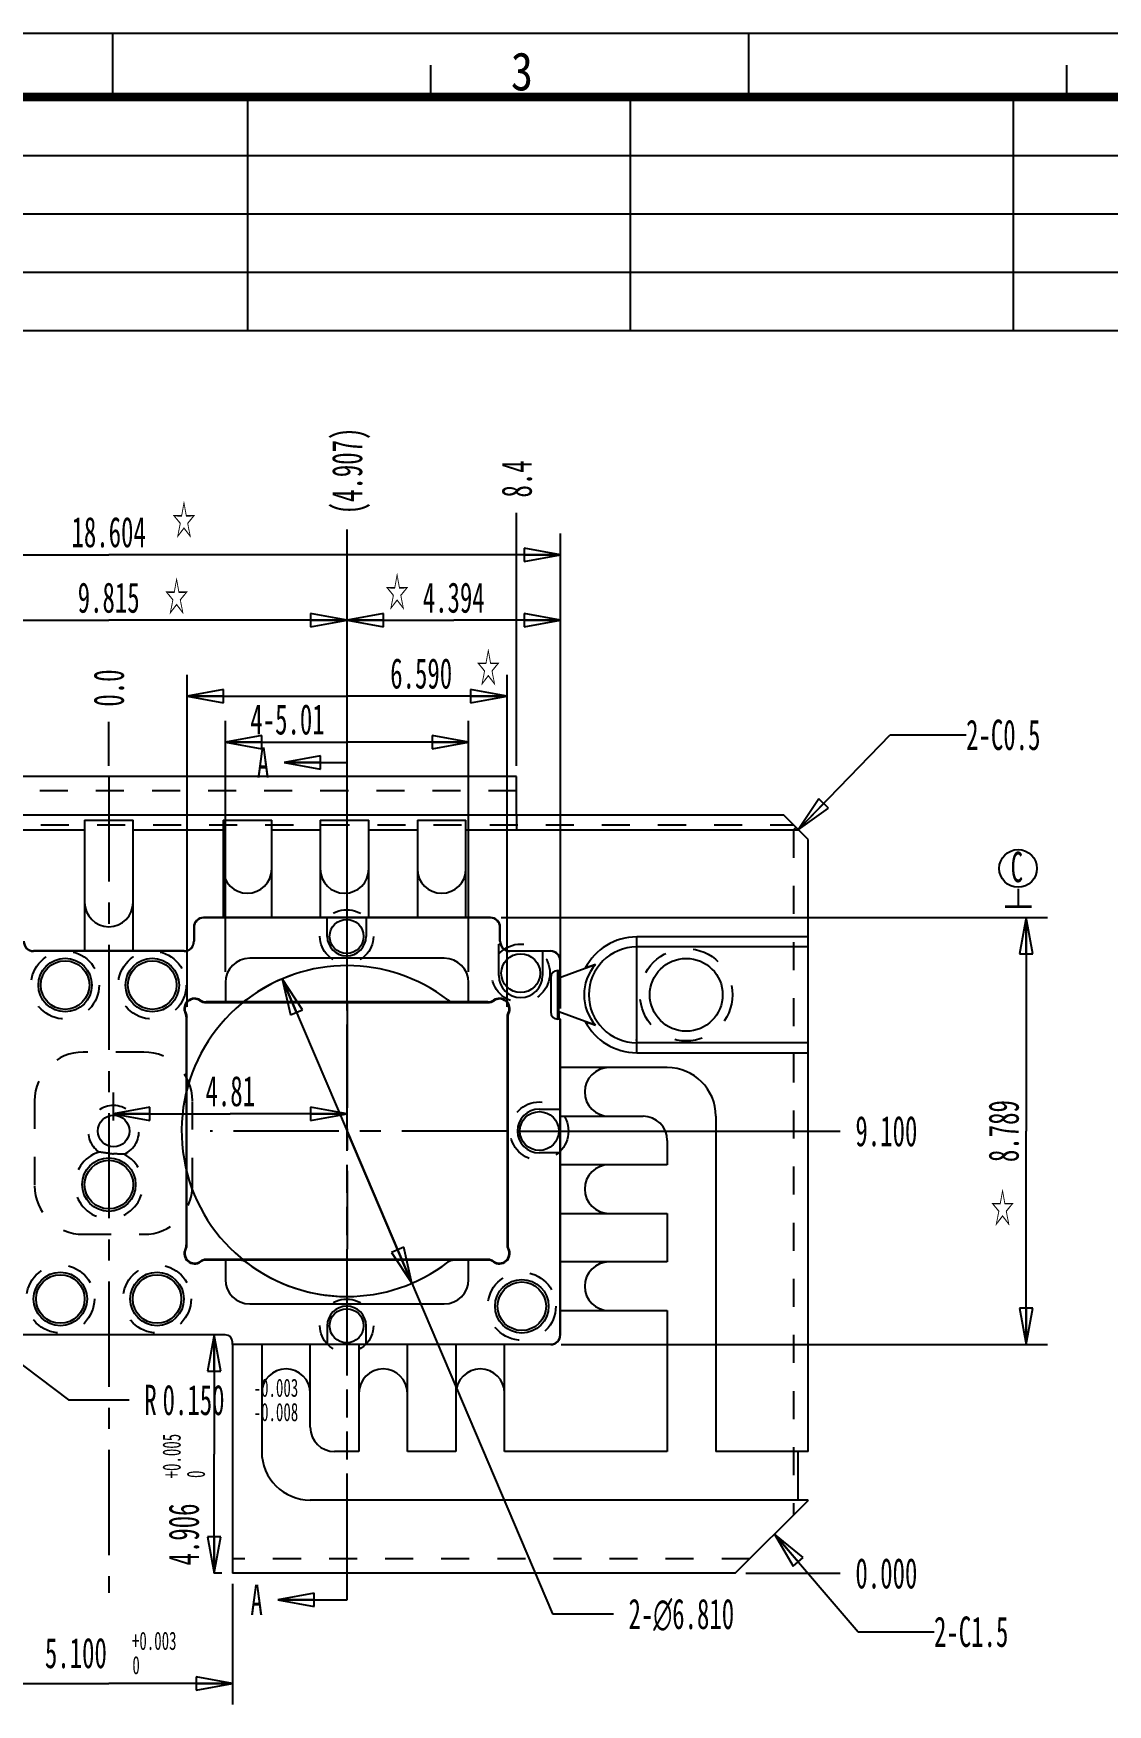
# Model space of a CAD drawing. Header units: millimetres. Extents: x 3 to 104, y 2 to 73.
# Drawn here: x 26.3 to 48.42, y 38.87 to 73.26 of the extents above; entities that cross this region are included whole.
import ezdxf
from ezdxf.enums import TextEntityAlignment as Align

# ---------------------------------------------------------------- set-up
doc = ezdxf.new("R2010")
doc.units = ezdxf.units.MM
doc.header["$LTSCALE"] = 5.775
for name, pattern in [('CENTER', [0.6, 0.375, -0.075, 0.075, -0.075]), ('HIDDEN', [0.2, 0.1, -0.1]), ('PHANTOM', [0.8, 0.45, -0.05, 0.1, -0.05, 0.1, -0.05])]:
    doc.linetypes.add(name, pattern=pattern)
doc.layers.get('0').update_dxf_attribs({"linetype": 'CONTINUOUS'})
for name, color, linetype in [('DEFAULT_1', 7, 'CENTER'), ('DEFAULT_2', 4, 'HIDDEN'), ('DIM', 7, 'CONTINUOUS'), ('NOTE', 7, 'CONTINUOUS')]:
    doc.layers.add(name, color=color, linetype=linetype)
doc.styles.get("Standard").update_dxf_attribs({"font": 'txt', "width": 0.6})
doc.styles.add('TEXTSTYLE_5', font='txt', dxfattribs={"width": 0.85})
doc.dimstyles.new('DIMSTYLE_1', dxfattribs={"dimtxt": 0.625, "dimasz": 0.75, "dimexe": 1.75, "dimexo": 0.875, "dimtad": 0, "dimtih": 1, "dimtoh": 1, "dimdec": 1, "dimzin": 0, "dimdsep": 46, "dimtxsty": 'Standard', "dimblk": 'CLOSED', "dimblk1": 'CLOSED', "dimblk2": 'CLOSED', "dimcen": 0.09, "dimadec": 0, "dimazin": 0, "dimtp": 0.2, "dimtm": 0.2, "dimtfac": 1, "dimtdec": 1, "dimtofl": 0, "dimtmove": 0, "dimatfit": 3, "dimldrblk": 'CLOSED', "dimfxl": 0, "dimtolj": 1, "dimtzin": 0, "dimarcsym": 0})
doc.dimstyles.new('DIMSTYLE_10', dxfattribs={"dimtxt": 0.625, "dimasz": 0.75, "dimexe": 1.75, "dimexo": 0.875, "dimtad": 1, "dimdec": 3, "dimzin": 0, "dimdsep": 46, "dimtxsty": 'Standard', "dimblk": 'CLOSED', "dimblk1": 'CLOSED', "dimblk2": 'CLOSED', "dimcen": 0.09, "dimadec": 0, "dimazin": 0, "dimtol": 1, "dimtp": 0.005, "dimtfac": 0.6, "dimtdec": 3, "dimtofl": 0, "dimtmove": 0, "dimatfit": 3, "dimldrblk": 'CLOSED', "dimfxl": 0, "dimtolj": 1, "dimtzin": 0, "dimarcsym": 0})
doc.dimstyles.new('DIMSTYLE_11', dxfattribs={"dimtxt": 0.625, "dimasz": 0.75, "dimexe": 1.75, "dimexo": 0.875, "dimtad": 1, "dimdec": 3, "dimzin": 0, "dimdsep": 46, "dimtxsty": 'Standard', "dimblk": 'CLOSED', "dimblk1": 'CLOSED', "dimblk2": 'CLOSED', "dimcen": 0.09, "dimadec": 0, "dimazin": 0, "dimtol": 1, "dimtp": -0.003, "dimtm": 0.008, "dimtfac": 0.6, "dimtdec": 3, "dimtofl": 0, "dimtmove": 0, "dimatfit": 3, "dimldrblk": 'CLOSED', "dimfxl": 0, "dimtolj": 1, "dimtzin": 0, "dimarcsym": 0})
doc.dimstyles.new('DIMSTYLE_2', dxfattribs={"dimtxt": 0.625, "dimasz": 0.75, "dimexe": 1.75, "dimexo": 0.875, "dimtad": 0, "dimtih": 1, "dimtoh": 1, "dimdec": 1, "dimzin": 0, "dimdsep": 46, "dimtxsty": 'Standard', "dimblk": 'CLOSED', "dimblk1": 'CLOSED', "dimblk2": 'CLOSED', "dimcen": 0.09, "dimadec": 0, "dimazin": 0, "dimtp": 0.1, "dimtm": 0.1, "dimtfac": 1, "dimtdec": 1, "dimtofl": 0, "dimtmove": 0, "dimatfit": 3, "dimldrblk": 'CLOSED', "dimfxl": 0, "dimtolj": 1, "dimtzin": 0, "dimarcsym": 0})
doc.dimstyles.new('DIMSTYLE_3', dxfattribs={"dimtxt": 0.625, "dimasz": 0.75, "dimexe": 1.75, "dimexo": 0.875, "dimtad": 1, "dimdec": 3, "dimzin": 0, "dimdsep": 46, "dimtxsty": 'Standard', "dimblk": 'CLOSED', "dimblk1": 'CLOSED', "dimblk2": 'CLOSED', "dimcen": 0.09, "dimadec": 0, "dimazin": 0, "dimtp": 0.2, "dimtm": 0.2, "dimtfac": 1, "dimtdec": 3, "dimtofl": 0, "dimtmove": 0, "dimatfit": 3, "dimldrblk": 'CLOSED', "dimfxl": 0, "dimtolj": 1, "dimtzin": 0, "dimarcsym": 0})
doc.dimstyles.new('DIMSTYLE_4', dxfattribs={"dimtxt": 0.625, "dimasz": 0.75, "dimexe": 1.75, "dimexo": 0.875, "dimtad": 0, "dimtih": 1, "dimtoh": 1, "dimdec": 3, "dimzin": 0, "dimdsep": 46, "dimtxsty": 'Standard', "dimblk": 'CLOSED', "dimblk1": 'CLOSED', "dimblk2": 'CLOSED', "dimcen": 0.09, "dimadec": 0, "dimazin": 0, "dimtp": 0.1, "dimtm": 0.1, "dimtfac": 1, "dimtdec": 3, "dimtofl": 0, "dimtmove": 0, "dimatfit": 3, "dimldrblk": 'CLOSED', "dimfxl": 0, "dimtolj": 1, "dimtzin": 0, "dimarcsym": 0})
doc.dimstyles.new('DIMSTYLE_5', dxfattribs={"dimtxt": 0.625, "dimasz": 0.75, "dimexe": 1.75, "dimexo": 0.875, "dimtad": 1, "dimzin": 0, "dimdsep": 46, "dimtxsty": 'Standard', "dimblk": 'CLOSED', "dimblk1": 'CLOSED', "dimblk2": 'CLOSED', "dimcen": 0.09, "dimadec": 0, "dimazin": 0, "dimtp": 0.1, "dimtm": 0.1, "dimtfac": 1, "dimtofl": 0, "dimtmove": 0, "dimatfit": 3, "dimldrblk": 'CLOSED', "dimfxl": 0, "dimtolj": 1, "dimtzin": 0, "dimarcsym": 0})
doc.dimstyles.new('DIMSTYLE_6', dxfattribs={"dimtxt": 0.625, "dimasz": 0.75, "dimexe": 1.75, "dimexo": 0.875, "dimtad": 1, "dimdec": 3, "dimzin": 0, "dimdsep": 46, "dimtxsty": 'Standard', "dimblk": 'CLOSED', "dimblk1": 'CLOSED', "dimblk2": 'CLOSED', "dimcen": 0.09, "dimadec": 0, "dimazin": 0, "dimtp": 0.1, "dimtm": 0.1, "dimtfac": 1, "dimtdec": 3, "dimtofl": 0, "dimtmove": 0, "dimatfit": 3, "dimldrblk": 'CLOSED', "dimfxl": 0, "dimtolj": 1, "dimtzin": 0, "dimarcsym": 0})
doc.dimstyles.new('DIMSTYLE_7', dxfattribs={"dimtxt": 0.625, "dimasz": 0.75, "dimexe": 1.75, "dimexo": 0.875, "dimtad": 0, "dimtih": 1, "dimtoh": 1, "dimdec": 3, "dimzin": 0, "dimdsep": 46, "dimtxsty": 'Standard', "dimblk": 'CLOSED', "dimblk1": 'CLOSED', "dimblk2": 'CLOSED', "dimcen": 0.09, "dimadec": 0, "dimazin": 0, "dimtp": 0.2, "dimtm": 0.2, "dimtfac": 1, "dimtdec": 3, "dimtofl": 0, "dimtmove": 0, "dimatfit": 3, "dimldrblk": 'CLOSED', "dimfxl": 0, "dimtolj": 1, "dimtzin": 0, "dimarcsym": 0})
doc.dimstyles.new('DIMSTYLE_8', dxfattribs={"dimtxt": 0.625, "dimasz": 0.75, "dimexe": 1.75, "dimexo": 0.875, "dimtad": 1, "dimdec": 3, "dimzin": 0, "dimdsep": 46, "dimtxsty": 'Standard', "dimblk": 'CLOSED', "dimblk1": 'CLOSED', "dimblk2": 'CLOSED', "dimcen": 0.09, "dimadec": 0, "dimazin": 0, "dimtp": 0.2, "dimtm": 0.2, "dimtfac": 1, "dimtdec": 3, "dimtofl": 0, "dimtmove": 0, "dimatfit": 3, "dimldrblk": 'CLOSED', "dimfxl": 0, "dimtolj": 1, "dimtzin": 0, "dimarcsym": 0})
doc.dimstyles.new('DIMSTYLE_9', dxfattribs={"dimtxt": 0.625, "dimasz": 0.75, "dimexe": 1.75, "dimexo": 0.875, "dimtad": 1, "dimdec": 3, "dimzin": 0, "dimdsep": 46, "dimtxsty": 'Standard', "dimblk": 'CLOSED', "dimblk1": 'CLOSED', "dimblk2": 'CLOSED', "dimcen": 0.09, "dimadec": 0, "dimazin": 0, "dimtol": 1, "dimtp": 0.003, "dimtfac": 0.6, "dimtdec": 3, "dimtofl": 0, "dimtmove": 0, "dimatfit": 3, "dimldrblk": 'CLOSED', "dimfxl": 0, "dimtolj": 1, "dimtzin": 0, "dimarcsym": 0})
doc.dimstyles.get("Standard").update_dxf_attribs({"dimtxt": 0.625, "dimasz": 0.75, "dimexe": 1.75, "dimexo": 0.875, "dimtad": 1, "dimdec": 3, "dimzin": 0, "dimdsep": 46, "dimtxsty": 'Standard', "dimblk": 'CLOSED', "dimblk1": 'CLOSED', "dimblk2": 'CLOSED', "dimcen": 0.09, "dimadec": 0, "dimazin": 0, "dimtol": 1, "dimtp": 0.001, "dimtm": 0.001, "dimtfac": 1, "dimtdec": 3, "dimtofl": 0, "dimtmove": 0, "dimatfit": 3, "dimldrblk": 'CLOSED', "dimfxl": 0, "dimtolj": 1, "dimtzin": 0, "dimarcsym": 0})

# ---------------------------------------------------------------- blocks, each defined once
blk = doc.blocks.new('_CLOSED')
at = {"color": 0, "linetype": 'ByBlock'}
for p, q in [((0, 0), (-1, 0.183)), ((-1, 0.183), (-1, -0.183)), ((-1, -0.183), (0, 0)), ((-1, 0), (0, 0))]:
    blk.add_line(p, q, dxfattribs=at)
blk = doc.blocks.new('*D1')
at = {"layer": 'DIM', "color": 2, "linetype": 'Continuous'}
blk.add_line((19.453, 58.194), (19.453, 63.401), dxfattribs=at)
at = {"layer": 'DIM', "color": 2, "linetype": 'Continuous', "insert": (19.141, 63.713), "char_height": 0.625, "width": 1.125, "attachment_point": 1, "rotation": 90, "line_spacing_factor": 0.9}
blk.add_mtext('8.4', dxfattribs=at)
blk = doc.blocks.new('*D2')
at = {"layer": 'DIM', "color": 2, "linetype": 'Continuous'}
blk.add_line((27.853, 58.194), (27.853, 59.098), dxfattribs=at)
at = {"layer": 'DIM', "color": 2, "linetype": 'Continuous', "insert": (27.541, 59.41), "char_height": 0.625, "width": 1.125, "attachment_point": 1, "rotation": 90, "line_spacing_factor": 0.9}
blk.add_mtext('0.0', dxfattribs=at)
blk = doc.blocks.new('*D3')
at = {"layer": 'DIM', "color": 2, "linetype": 'Continuous'}
blk.add_line((36.253, 58.194), (36.253, 63.401), dxfattribs=at)
at = {"layer": 'DIM', "color": 2, "linetype": 'Continuous', "insert": (35.941, 63.713), "char_height": 0.625, "width": 1.125, "attachment_point": 1, "rotation": 90, "line_spacing_factor": 0.9}
blk.add_mtext('8.4', dxfattribs=at)
blk = doc.blocks.new('*D4')
at = {"layer": 'DIM', "color": 2, "linetype": 'Continuous'}
for p, q in [((22.946, 53.538), (22.946, 61.624)), ((32.761, 53.538), (32.761, 61.624)), ((22.946, 61.187), (27.853, 61.187)), ((32.761, 61.187), (27.853, 61.187))]:
    blk.add_line(p, q, dxfattribs=at)
at = {"layer": 'DIM', "color": 2, "linetype": 'Continuous', "xscale": 0.75, "yscale": 0.75, "zscale": 0.75, "rotation": 180}
blk.add_blockref('_CLOSED', (22.946, 61.187), dxfattribs=at)
at = {"layer": 'DIM', "color": 2, "linetype": 'Continuous', "xscale": 0.75, "yscale": 0.75, "zscale": 0.75}
blk.add_blockref('_CLOSED', (32.761, 61.187), dxfattribs=at)
at = {"layer": 'DIM', "color": 2, "linetype": 'Continuous', "insert": (27.853, 61.968), "char_height": 0.625, "width": 1.875, "attachment_point": 2, "line_spacing_factor": 0.9}
blk.add_mtext('9.815', dxfattribs=at)
blk = doc.blocks.new('*D5')
at = {"layer": 'DIM', "color": 2, "linetype": 'Continuous'}
blk.add_line((32.761, 53.538), (32.761, 63.054), dxfattribs=at)
at = {"layer": 'DIM', "color": 2, "linetype": 'Continuous', "insert": (32.448, 63.367), "char_height": 0.625, "width": 2.625, "attachment_point": 1, "rotation": 90, "line_spacing_factor": 0.9}
blk.add_mtext('(4.907)', dxfattribs=at)
blk = doc.blocks.new('*D6')
at = {"layer": 'DIM', "color": 2, "linetype": 'Continuous'}
blk.add_line((22.946, 53.538), (22.946, 63.054), dxfattribs=at)
at = {"layer": 'DIM', "color": 2, "linetype": 'Continuous', "insert": (22.633, 63.367), "char_height": 0.625, "width": 2.625, "attachment_point": 1, "rotation": 90, "line_spacing_factor": 0.9}
blk.add_mtext('(4.907)', dxfattribs=at)
blk = doc.blocks.new('*D7')
at = {"layer": 'DIM', "color": 2, "linetype": 'Continuous'}
for p, q in [((27.953, 50.894), (27.953, 51.467)), ((27.953, 51.029), (30.357, 51.029)), ((32.761, 51.029), (30.357, 51.029))]:
    blk.add_line(p, q, dxfattribs=at)
at = {"layer": 'DIM', "color": 2, "linetype": 'Continuous', "xscale": 0.75, "yscale": 0.75, "zscale": 0.75, "rotation": 180}
blk.add_blockref('_CLOSED', (27.953, 51.029), dxfattribs=at)
at = {"layer": 'DIM', "color": 2, "linetype": 'Continuous', "xscale": 0.75, "yscale": 0.75, "zscale": 0.75}
blk.add_blockref('_CLOSED', (32.761, 51.029), dxfattribs=at)
at = {"layer": 'DIM', "color": 2, "linetype": 'Continuous', "insert": (30.357, 51.811), "char_height": 0.625, "width": 1.5, "attachment_point": 2, "line_spacing_factor": 0.9}
blk.add_mtext('4.81', dxfattribs=at)
blk = doc.blocks.new('*D8')
at = {"layer": 'DIM', "color": 2, "linetype": 'Continuous'}
for p, q in [((32.761, 53.538), (32.761, 61.624)), ((37.155, 53.198), (37.155, 61.624)), ((32.761, 61.187), (34.958, 61.187)), ((37.155, 61.187), (34.958, 61.187))]:
    blk.add_line(p, q, dxfattribs=at)
at = {"layer": 'DIM', "color": 2, "linetype": 'Continuous', "xscale": 0.75, "yscale": 0.75, "zscale": 0.75, "rotation": 180}
blk.add_blockref('_CLOSED', (32.761, 61.187), dxfattribs=at)
at = {"layer": 'DIM', "color": 2, "linetype": 'Continuous', "xscale": 0.75, "yscale": 0.75, "zscale": 0.75}
blk.add_blockref('_CLOSED', (37.155, 61.187), dxfattribs=at)
at = {"layer": 'DIM', "color": 2, "linetype": 'Continuous', "insert": (34.958, 61.968), "char_height": 0.625, "width": 1.875, "attachment_point": 2, "line_spacing_factor": 0.9}
blk.add_mtext('4.394', dxfattribs=at)
blk = doc.blocks.new('*D9')
at = {"layer": 'DIM', "color": 2, "linetype": 'Continuous'}
blk.add_line((36.274, 50.675), (42.917, 50.675), dxfattribs=at)
at = {"layer": 'DIM', "color": 2, "linetype": 'Continuous', "insert": (43.229, 50.988), "char_height": 0.625, "width": 1.875, "attachment_point": 1, "line_spacing_factor": 0.9}
blk.add_mtext('9.100', dxfattribs=at)
blk = doc.blocks.new('*D10')
at = {"layer": 'DIM', "color": 2, "linetype": 'Continuous'}
blk.add_line((40.972, 41.575), (42.917, 41.575), dxfattribs=at)
at = {"layer": 'DIM', "color": 2, "linetype": 'Continuous', "insert": (43.229, 41.888), "char_height": 0.625, "width": 1.875, "attachment_point": 1, "line_spacing_factor": 0.9}
blk.add_mtext('0.000', dxfattribs=at)
blk = doc.blocks.new('*D11')
at = {"layer": 'DIM', "color": 2, "linetype": 'Continuous'}
for p, q in [((30.257, 53.949), (30.257, 59.118)), ((35.264, 53.949), (35.264, 59.118)), ((30.257, 58.68), (32.761, 58.68)), ((35.264, 58.68), (32.761, 58.68))]:
    blk.add_line(p, q, dxfattribs=at)
at = {"layer": 'DIM', "color": 2, "linetype": 'Continuous', "xscale": 0.75, "yscale": 0.75, "zscale": 0.75, "rotation": 180}
blk.add_blockref('_CLOSED', (30.257, 58.68), dxfattribs=at)
at = {"layer": 'DIM', "color": 2, "linetype": 'Continuous', "xscale": 0.75, "yscale": 0.75, "zscale": 0.75}
blk.add_blockref('_CLOSED', (35.264, 58.68), dxfattribs=at)
at = {"layer": 'DIM', "color": 2, "linetype": 'Continuous', "insert": (31.535, 59.462), "char_height": 0.625, "width": 2.25, "attachment_point": 2, "line_spacing_factor": 0.9}
blk.add_mtext('4-5.01', dxfattribs=at)
blk = doc.blocks.new('*D12')
at = {"layer": 'DIM', "color": 2, "linetype": 'Continuous'}
for p, q in [((29.466, 53.23), (29.466, 60.063)), ((36.056, 53.23), (36.056, 60.063)), ((29.466, 59.626), (32.761, 59.626)), ((36.056, 59.626), (32.761, 59.626))]:
    blk.add_line(p, q, dxfattribs=at)
at = {"layer": 'DIM', "color": 2, "linetype": 'Continuous', "xscale": 0.75, "yscale": 0.75, "zscale": 0.75, "rotation": 180}
blk.add_blockref('_CLOSED', (29.466, 59.626), dxfattribs=at)
at = {"layer": 'DIM', "color": 2, "linetype": 'Continuous', "xscale": 0.75, "yscale": 0.75, "zscale": 0.75}
blk.add_blockref('_CLOSED', (36.056, 59.626), dxfattribs=at)
at = {"layer": 'DIM', "color": 2, "linetype": 'Continuous', "insert": (34.288, 60.407), "char_height": 0.625, "width": 1.875, "attachment_point": 2, "line_spacing_factor": 0.9}
blk.add_mtext('6.590', dxfattribs=at)
blk = doc.blocks.new('*D14')
at = {"layer": 'DIM', "color": 2, "linetype": 'Continuous'}
for p, q in [((31.426, 53.808), (32.761, 50.675)), ((34.096, 47.543), (32.761, 50.675)), ((32.761, 50.675), (36.995, 40.739)), ((36.995, 40.739), (38.245, 40.739))]:
    blk.add_line(p, q, dxfattribs=at)
at = {"layer": 'DIM', "color": 2, "linetype": 'Continuous', "xscale": 0.75, "yscale": 0.75, "zscale": 0.75}
for p, rotation in [((31.426, 53.808), 113.0831247854), ((34.096, 47.543), 293.0831247854)]:
    blk.add_blockref('_CLOSED', p, dxfattribs=dict(at, rotation=rotation))
at = {"layer": 'DIM', "color": 2, "linetype": 'Continuous', "insert": (38.558, 41.052), "char_height": 0.625, "width": 3.45833, "attachment_point": 1, "line_spacing_factor": 0.9}
blk.add_mtext('2-\\Fgdt;{\\Fgdt;n}\\Ftxt;6.810', dxfattribs=at)
blk = doc.blocks.new('*D17')
at = {"layer": 'DIM', "color": 2, "linetype": 'Continuous'}
for p, q in [((35.934, 55.07), (47.186, 55.07)), ((46.748, 55.07), (46.748, 50.675)), ((46.748, 46.281), (46.748, 50.675)), ((37.173, 46.281), (47.186, 46.281))]:
    blk.add_line(p, q, dxfattribs=at)
at = {"layer": 'DIM', "color": 2, "linetype": 'Continuous', "xscale": 0.75, "yscale": 0.75, "zscale": 0.75}
for p, rotation in [((46.748, 55.07), 90), ((46.748, 46.281), 270)]:
    blk.add_blockref('_CLOSED', p, dxfattribs=dict(at, rotation=rotation))
at = {"layer": 'DIM', "color": 2, "linetype": 'Continuous', "insert": (45.967, 50.675), "char_height": 0.625, "width": 1.875, "attachment_point": 2, "rotation": 90, "line_spacing_factor": 0.9}
blk.add_mtext('8.789', dxfattribs=at)
blk = doc.blocks.new('*D18')
at = {"layer": 'DIM', "color": 2, "linetype": 'Continuous'}
for p, q in [((18.552, 54.399), (18.552, 62.971)), ((37.155, 54.399), (37.155, 62.971)), ((18.552, 62.533), (27.853, 62.533)), ((37.155, 62.533), (27.853, 62.533))]:
    blk.add_line(p, q, dxfattribs=at)
at = {"layer": 'DIM', "color": 2, "linetype": 'Continuous', "xscale": 0.75, "yscale": 0.75, "zscale": 0.75, "rotation": 180}
blk.add_blockref('_CLOSED', (18.552, 62.533), dxfattribs=at)
at = {"layer": 'DIM', "color": 2, "linetype": 'Continuous', "xscale": 0.75, "yscale": 0.75, "zscale": 0.75}
blk.add_blockref('_CLOSED', (37.155, 62.533), dxfattribs=at)
at = {"layer": 'DIM', "color": 2, "linetype": 'Continuous', "insert": (27.853, 63.315), "char_height": 0.625, "width": 2.25, "attachment_point": 2, "line_spacing_factor": 0.9}
blk.add_mtext('18.604', dxfattribs=at)
blk = doc.blocks.new('*D19')
at = {"layer": 'DIM', "color": 2, "linetype": 'Continuous'}
for p, q in [((25.303, 41.357), (25.303, 38.873)), ((30.403, 41.357), (30.403, 38.873)), ((25.303, 39.31), (27.853, 39.31)), ((30.403, 39.31), (27.853, 39.31))]:
    blk.add_line(p, q, dxfattribs=at)
at = {"layer": 'DIM', "color": 2, "linetype": 'Continuous', "xscale": 0.75, "yscale": 0.75, "zscale": 0.75, "rotation": 180}
blk.add_blockref('_CLOSED', (25.303, 39.31), dxfattribs=at)
at = {"layer": 'DIM', "color": 2, "linetype": 'Continuous', "xscale": 0.75, "yscale": 0.75, "zscale": 0.75}
blk.add_blockref('_CLOSED', (30.403, 39.31), dxfattribs=at)
at = {"layer": 'DIM', "color": 2, "linetype": 'Continuous', "width": 0.6}
for s, height, p in [('5.100', 0.625, (27.178, 39.623)), ('+0.003', 0.375, (28.791, 39.998)), (' 0', 0.375, (28.341, 39.498))]:
    blk.add_text(s, height=height, dxfattribs=at).set_placement(p, align=Align.CENTER)
blk = doc.blocks.new('*D20')
at = {"layer": 'DIM', "color": 2, "linetype": 'Continuous'}
for p, q in [((30.023, 46.482), (30.023, 44.028)), ((30.023, 41.575), (30.023, 44.028)), ((30.185, 41.575), (30.023, 41.575))]:
    blk.add_line(p, q, dxfattribs=at)
at = {"layer": 'DIM', "color": 2, "linetype": 'Continuous', "xscale": 0.75, "yscale": 0.75, "zscale": 0.75}
for p, rotation in [((30.023, 46.482), 90), ((30.023, 41.575), 270)]:
    blk.add_blockref('_CLOSED', p, dxfattribs=dict(at, rotation=rotation))
at = {"layer": 'DIM', "color": 2, "linetype": 'Continuous', "width": 0.6}
for s, height, p in [('+0.005', 0.375, (29.335, 43.986)), (' 0', 0.375, (29.835, 43.536)), ('4.906', 0.625, (29.71, 42.373))]:
    blk.add_text(s, height=height, rotation=90, dxfattribs=at).set_placement(p, align=Align.CENTER)
blk = doc.blocks.new('*D21')
at = {"layer": 'DIM', "color": 2, "linetype": 'Continuous'}
for p, q in [((25.334, 46.422), (27.026, 45.144)), ((27.026, 45.144), (28.276, 45.144))]:
    blk.add_line(p, q, dxfattribs=at)
at = {"layer": 'DIM', "color": 2, "linetype": 'Continuous', "xscale": 0.75, "yscale": 0.75, "zscale": 0.75, "rotation": 142.9260128087}
blk.add_blockref('_CLOSED', (25.334, 46.422), dxfattribs=at)
at = {"layer": 'DIM', "color": 2, "linetype": 'Continuous', "width": 0.6}
for s, height, p in [('R', 0.625, (28.588, 44.831)), ('0.150', 0.625, (28.963, 44.831)), ('-0.003', 0.375, (30.838, 45.206)), ('-0.008', 0.375, (30.838, 44.706))]:
    blk.add_text(s, height=height, dxfattribs=at).set_placement(p)
blk = doc.blocks.new('*T36')
at = {"color": 0, "linetype": 'ByBlock', "lineweight": -2}
for p, q in [((0, 0), (98.2425, 0)), ((0, 0), (0, -4.8)), ((5.3, 0), (5.3, -4.8)), ((13.1825, 0), (13.1825, -4.8)), ((18.4825, 0), (18.4825, -4.8)), ((26.365, 0), (26.365, -4.8)), ((34.2475, 0), (34.2475, -4.8)), ((42.13, 0), (42.13, -4.8)), ((50.0125, 0), (50.0125, -4.8)), ((57.895, 0), (57.895, -4.8)), ((65.7775, 0), (65.7775, -4.8)), ((73.66, 0), (73.66, -4.8)), ((81.5425, 0), (81.5425, -4.8)), ((98.2425, 0), (98.2425, -4.8)), ((0, -1.2), (81.5425, -1.2)), ((0, -2.4), (81.5425, -2.4)), ((0, -3.6), (81.5425, -3.6)), ((0, -4.8), (98.2425, -4.8))]:
    blk.add_line(p, q, dxfattribs=at)
at = {"color": 0, "linetype": 'Continuous', "char_height": 0.5625, "width": 5.18, "attachment_point": 5, "line_spacing_factor": 0.9}
for s, insert in [('Order Date: ', (2.65, -0.6)), ('Procedure:', (15.8325, -0.6))]:
    blk.add_mtext(s, dxfattribs=dict(at, insert=insert))
at = {"color": 0, "linetype": 'Continuous'}
for s, insert, char_height, width, attachment_point in [('  Remark:   ', (81.6025, -0.06), 0.75, 16.58, 1), ('Finish Date:', (2.65, -1.8), 0.5625, 5.18, 5), ('Future hour:', (15.8325, -1.8), 0.5625, 5.18, 5), ('Machining Code:', (2.65, -3), 0.5, 5.18, 5), ('Actual hour:', (15.8325, -3), 0.5625, 5.18, 5), ('QTY:', (2.65, -4.2), 0.5625, 5.18, 5), ('Procedure Date:', (15.8325, -4.2), 0.5, 5.18, 5)]:
    blk.add_mtext(s, dxfattribs=dict(at, insert=insert, char_height=char_height, width=width, attachment_point=attachment_point))

msp = doc.modelspace()

# ---------------------------------------------------------------- linework, layer by layer
at = {"color": 7, "linetype": 'Continuous'}
for p, q in [((103.8361, 73.264), (3.054, 73.264)), ((27.9371, 71.9547), (27.9371, 73.2644)), ((41.0344, 71.9547), (41.0344, 73.2644)), ((34.4857, 71.9547), (34.4857, 72.6095)), ((47.5831, 71.9547), (47.5831, 72.6095)), ((36.2535, 57.9753), (19.4535, 57.9753)), ((36.2535, 57.1753), (36.2535, 57.9753)), ((41.7535, 57.1753), (13.9535, 57.1753)), ((42.2535, 56.6753), (41.7535, 57.1753)), ((25.5045, 56.8753), (27.357, 56.8753)), ((27.357, 57.0753), (27.357, 54.3812)), ((27.357, 57.0753), (28.357, 57.0753)), ((28.357, 54.3812), (28.357, 57.0753)), ((28.357, 56.8753), (30.2096, 56.8753)), ((30.2096, 57.0753), (30.2096, 55.0697)), ((30.2096, 57.0753), (31.2096, 57.0753)), ((31.2096, 55.0697), (31.2096, 57.0753)), ((31.2096, 56.8753), (32.2096, 56.8753)), ((32.2096, 57.0753), (32.2096, 55.0697)), ((32.2096, 57.0753), (33.2096, 57.0753)), ((33.2096, 55.0697), (33.2096, 57.0753)), ((33.2096, 56.8753), (34.2096, 56.8753)), ((34.2096, 57.0753), (34.2096, 55.0697)), ((34.2096, 57.0753), (35.2096, 57.0753)), ((35.2096, 55.0697), (35.2096, 57.0753)), ((35.2096, 56.8753), (42.0535, 56.8753)), ((42.2535, 44.0809), (42.2535, 56.6753)), ((46.5805, 55.66), (46.5805, 55.294)), ((29.8063, 55.0636), (29.8063, 55.0698)), ((35.7151, 55.0698), (29.8063, 55.0698)), ((35.7151, 55.0636), (29.8063, 55.0636)), ((32.3527, 54.6813), (32.3527, 55.064)), ((33.1539, 55.064), (33.1539, 54.6813)), ((35.7151, 55.0698), (35.7151, 55.0636)), ((29.6056, 54.8691), (29.6056, 54.5812)), ((29.6056, 54.8691), (29.6117, 54.8691)), ((29.6117, 54.8691), (29.6117, 54.5812)), ((35.9096, 54.8691), (35.9158, 54.8691)), ((35.9096, 54.5812), (35.9096, 54.8691)), ((35.9158, 54.5812), (35.9158, 54.8691)), ((26.3084, 54.3751), (26.3084, 54.3812)), ((29.4057, 54.3812), (26.3084, 54.3812)), ((29.4057, 54.3751), (26.3084, 54.3751)), ((29.4057, 54.3812), (29.4057, 54.3751)), ((29.6117, 54.5812), (29.6056, 54.5812)), ((35.8867, 54.525), (35.9178, 54.525)), ((35.8867, 53.874), (35.8867, 54.525)), ((35.9158, 54.5812), (35.9096, 54.5812)), ((36.1157, 54.3812), (36.9545, 54.3812)), ((36.1157, 54.3755), (36.1157, 54.3812)), ((36.9545, 54.3751), (36.1157, 54.3755)), ((36.788, 54.3755), (36.788, 53.874)), ((36.9545, 54.3812), (36.9545, 54.3751)), ((38.7176, 54.4115), (38.7139, 54.4101)), ((38.7251, 54.4142), (38.7176, 54.4115)), ((42.2535, 54.6714), (38.7251, 54.6714)), ((38.7251, 52.2877), (38.7251, 54.6714)), ((42.2535, 54.4644), (38.7251, 54.4644)), ((34.7637, 54.2307), (30.7577, 54.2307)), ((37.1251, 53.8295), (37.6661, 54.0265)), ((37.149, 54.1806), (37.1551, 54.1806)), ((37.149, 53.9803), (37.149, 54.1806)), ((37.1551, 53.9803), (37.1551, 54.1806)), ((37.8754, 54.1039), (37.6661, 54.0265)), ((30.2569, 53.7299), (30.2569, 53.3324)), ((35.2644, 53.3324), (35.2644, 53.7299)), ((36.9545, 53.8301), (36.9545, 53.129)), ((37.1047, 53.9803), (37.1198, 53.9803)), ((37.1047, 52.9788), (37.1047, 53.9803)), ((37.1198, 52.9788), (37.1198, 53.9803)), ((37.1251, 53.8295), (37.1207, 53.8284)), ((37.1251, 53.9803), (37.1551, 53.9803)), ((37.1251, 53.9803), (37.1251, 53.8295)), ((29.7444, 53.3686), (29.7386, 53.3567)), ((29.8592, 53.3324), (29.8551, 53.3193)), ((29.8551, 53.3193), (35.6663, 53.3193)), ((35.6622, 53.3324), (29.8595, 53.3324)), ((35.6663, 53.3193), (35.6621, 53.3324)), ((35.7828, 53.3568), (35.7769, 53.3687)), ((29.4437, 53.1025), (29.4313, 53.0979)), ((29.4526, 53.008), (29.4657, 53.0112)), ((29.4526, 48.3426), (29.4526, 53.008)), ((29.4657, 48.3395), (29.4657, 53.0112)), ((36.0556, 53.0112), (36.0687, 53.008)), ((36.0556, 53.0112), (36.0556, 48.3395)), ((36.0687, 53.008), (36.0687, 48.3426)), ((36.0901, 53.0979), (36.0777, 53.1025)), ((37.1198, 52.9788), (37.1047, 52.9788)), ((37.6661, 52.9326), (37.1251, 53.1295)), ((37.1251, 53.1295), (37.1251, 52.9788)), ((37.1551, 52.9788), (37.1251, 52.9788)), ((37.149, 46.4816), (37.149, 52.9788)), ((37.1551, 46.4816), (37.1551, 52.9788)), ((37.6661, 52.9326), (37.8754, 52.8551)), ((38.7139, 52.549), (38.7251, 52.5449)), ((38.7251, 52.4947), (42.2535, 52.4947)), ((38.7251, 52.2877), (42.2535, 52.2877)), ((39.3555, 51.9816), (37.155, 51.9816)), ((36.7208, 51.126), (37.1493, 51.126)), ((37.155, 50.9816), (38.8555, 50.9816)), ((40.3555, 50.9816), (40.3555, 44.0809)), ((37.1493, 50.2247), (36.7208, 50.2247)), ((39.3555, 50.4816), (39.3555, 49.9816)), ((39.3555, 49.9816), (37.155, 49.9816)), ((37.155, 48.9816), (39.3555, 48.9816)), ((39.3555, 48.9816), (39.3555, 47.9816)), ((29.4313, 48.2527), (29.4437, 48.2482)), ((29.4657, 48.3395), (29.4526, 48.3426)), ((36.0687, 48.3426), (36.0556, 48.3395)), ((36.0777, 48.2482), (36.0901, 48.2527)), ((29.7386, 47.9939), (29.7444, 47.982)), ((35.6663, 48.0314), (29.8551, 48.0314)), ((29.8551, 48.0314), (29.8592, 48.0183)), ((35.6618, 48.0183), (29.8592, 48.0183)), ((30.2569, 48.0183), (30.2569, 47.6208)), ((35.2644, 47.6208), (35.2644, 48.0183)), ((35.6621, 48.0183), (35.6663, 48.0314)), ((35.7769, 47.982), (35.7828, 47.994)), ((39.3555, 47.9816), (37.155, 47.9816)), ((30.7577, 47.12), (34.7637, 47.12)), ((37.155, 46.9816), (39.3555, 46.9816)), ((39.3555, 46.9816), (39.3555, 44.0809)), ((30.2535, 46.4816), (25.4535, 46.4816)), ((32.3527, 46.6693), (32.3527, 46.2867)), ((33.1539, 46.2867), (33.1539, 46.6693)), ((30.4035, 46.287), (30.4035, 46.3316)), ((30.4035, 46.287), (36.9545, 46.287)), ((36.9545, 46.2809), (30.4035, 46.2809)), ((30.4035, 46.2809), (30.4035, 41.5753)), ((31.0045, 46.281), (31.0045, 44.0809)), ((32.0045, 44.5809), (32.0045, 46.281)), ((33.0045, 46.281), (33.0045, 44.0809)), ((34.0045, 44.0809), (34.0045, 46.281)), ((35.0045, 46.281), (35.0045, 44.0809)), ((36.0045, 44.0809), (36.0045, 46.281)), ((33.0045, 44.0809), (32.5045, 44.0809)), ((35.0045, 44.0809), (34.0045, 44.0809)), ((39.3555, 44.0809), (36.0045, 44.0809)), ((42.2535, 44.0809), (40.3555, 44.0809)), ((42.0535, 43.0809), (42.0535, 44.0809)), ((42.2535, 43.0809), (32.0045, 43.0809)), ((40.7535, 41.5753), (42.2535, 43.0753)), ((42.2535, 43.0753), (42.2535, 43.0809)), ((40.7535, 41.5753), (30.4035, 41.5753))]:
    msp.add_line(p, q, dxfattribs=at)
at = {"color": 7, "linetype": 'PHANTOM'}
msp.add_line((32.7607, 41.0285), (32.7607, 58.2597), dxfattribs=at)
at = {"color": 7, "linetype": 'Continuous'}
for points, const_width in [([(102.5921, 71.9547), (4.3618, 71.9547)], 0.175), ([(46.3062, 55.2943), (46.8615, 55.2943)], 0.05)]:
    msp.add_lwpolyline(points, dxfattribs=dict(at, const_width=const_width))
for centre, radius in [((46.5777, 56.0812), 0.388), ((32.7533, 54.6813), 0.35), ((26.9561, 53.6798), 0.5508), ((26.9561, 53.6798), 0.5), ((28.7505, 53.6798), 0.5508), ((28.7505, 53.6798), 0.5), ((36.3374, 53.9241), 0.4), ((39.7454, 53.4795), 0.75), ((27.9535, 50.6753), 0.325), ((36.7208, 50.6753), 0.4), ((27.8575, 49.5737), 0.5508), ((27.8575, 49.5737), 0.5), ((26.8577, 47.2202), 0.5508), ((26.8577, 47.2202), 0.5), ((28.849, 47.2202), 0.5508), ((28.849, 47.2202), 0.5), ((36.3602, 47.0699), 0.5508), ((36.3602, 47.0699), 0.5), ((32.7533, 46.6693), 0.35)]:
    msp.add_circle(centre, radius, dxfattribs=at)
for centre, radius, start, end in [((30.7096, 56.0698), 0.5, 180, 360), ((32.7096, 56.0698), 0.5, 180, 360), ((34.7096, 56.0698), 0.5, 180, 360), ((27.857, 55.3812), 0.5, 180, 360), ((29.8063, 54.8691), 0.2006, 90, 180), ((29.8063, 54.8691), 0.1945, 90, 180), ((35.7151, 54.8691), 0.2006, 0, 90), ((35.7151, 54.8691), 0.1945, 0, 90), ((26.3084, 54.5812), 0.2061, 180, 270), ((26.3084, 54.5812), 0.2, 180, 270), ((29.4057, 54.5812), 0.2061, 270, 360), ((29.4057, 54.5812), 0.2, 270, 360), ((32.7533, 54.6813), 0.4006, 180, 360), ((36.1157, 54.5812), 0.2057, 180, 270), ((36.1157, 54.5812), 0.2, 180, 270), ((36.9545, 54.1806), 0.2006, 0, 90), ((36.9545, 54.1806), 0.1945, 0, 90), ((38.7251, 53.4795), 1.1918, 90, 152.68348), ((38.7251, 53.4795), 0.9849, 90, 270), ((38.5443, 53.7678), 0.6644, 74.20876, 75.20657), ((30.7577, 53.7299), 0.5008, 90, 180), ((32.7607, 50.6753), 3.4051, 52.44979, 127.55021), ((34.7637, 53.7299), 0.5008, 0, 90), ((36.3374, 53.874), 0.4507, 180, 360), ((37.1047, 53.8301), 0.1502, 90, 180), ((29.6219, 53.1939), 0.2134, 54.97243, 206.76398), ((29.6219, 53.1939), 0.2003, 54.40292, 207.20919), ((29.8556, 53.521), 0.2017, 234.5235, 269.98798), ((29.8597, 53.5339), 0.2014, 235.09891, 269.95694), ((30.5633, 53.5338), 0.2003, 270, 307.55021), ((34.958, 53.5338), 0.2003, 232.44979, 270), ((35.6617, 53.5337), 0.2013, 270.13527, 304.92377), ((35.666, 53.5197), 0.2004, 270.10145, 305.47325), ((35.8994, 53.1939), 0.2134, 333.27763, 125.02758), ((35.8994, 53.1939), 0.2003, 332.84717, 125.76235), ((29.2525, 53.0079), 0.2001, 0.03101, 26.66709), ((29.2656, 53.0111), 0.2002, 0.03436, 27.11143), ((36.2563, 53.011), 0.2007, 152.89986, 179.96002), ((36.2693, 53.0079), 0.2006, 153.33632, 179.9642), ((37.1047, 53.129), 0.1502, 180, 270), ((38.7251, 53.4795), 1.1918, 207.31652, 270), ((38.5457, 53.1875), 0.6603, 284.75331, 285.08811), ((38.5454, 53.1889), 0.6618, 285.08824, 285.75683), ((38.1551, 51.4816), 0.5, 90, 270), ((39.3555, 50.9816), 1, 0, 90), ((36.7208, 50.6753), 0.4507, 90, 270), ((38.8555, 50.4816), 0.5, 0, 90), ((38.1551, 49.4816), 0.5, 90, 270), ((29.6219, 48.1568), 0.2134, 153.27763, 305.02757), ((29.6219, 48.1568), 0.2003, 152.84717, 305.76235), ((29.2521, 48.3428), 0.2006, 333.33632, 359.9642), ((29.265, 48.3396), 0.2007, 332.89986, 359.96002), ((35.8994, 48.1568), 0.2134, 234.97243, 26.76399), ((35.8994, 48.1568), 0.2003, 234.3841, 27.22251), ((36.2557, 48.3396), 0.2001, 180.03176, 207.10503), ((36.2689, 48.3427), 0.2001, 180.03101, 206.66709), ((29.8553, 47.831), 0.2004, 90.10145, 125.47325), ((29.8597, 47.817), 0.2013, 90.13527, 124.92378), ((30.5633, 47.8169), 0.2003, 52.44978, 90), ((32.7607, 50.6753), 3.4051, 232.44978, 307.55022), ((34.958, 47.8169), 0.2003, 90, 127.55022), ((35.6617, 47.8168), 0.2014, 55.09891, 89.95694), ((35.6658, 47.8298), 0.2016, 54.52785, 89.99367), ((38.1551, 47.4816), 0.5, 90, 270), ((30.7577, 47.6208), 0.5008, 180, 270), ((34.7637, 47.6208), 0.5008, 270, 360), ((32.7533, 46.6693), 0.4006, 0, 180), ((30.2535, 46.3316), 0.15, 0, 90), ((36.9545, 46.4816), 0.2006, 270, 360), ((36.9545, 46.4816), 0.1945, 270, 360), ((31.5045, 45.2809), 0.5, 0, 180), ((33.5045, 45.2809), 0.5, 0, 180), ((35.5045, 45.2809), 0.5, 0, 180), ((32.5045, 44.5809), 0.5, 180, 270), ((32.0045, 44.0809), 1, 180, 270)]:
    msp.add_arc(centre, radius, start, end, dxfattribs=at)
msp.add_ellipse((38.606, 53.4795), major_axis=(0.9642, 0), ratio=0.9923489, start_param=2.4306315, end_param=3.8525538, dxfattribs=at)
at = {"layer": 'DEFAULT_1', "color": 2, "linetype": 'CENTER'}
for p, q in [((27.8535, 57.9753), (27.8535, 41.1753)), ((32.7607, 53.3193), (32.7607, 48.2463)), ((36.0556, 50.6753), (29.946, 50.6753))]:
    msp.add_line(p, q, dxfattribs=at)
at = {"layer": 'DEFAULT_2', "color": 4, "linetype": 'HIDDEN'}
for p, q in [((36.2535, 57.6753), (19.4535, 57.6753)), ((36.2535, 57.1753), (36.2535, 56.8753)), ((13.7535, 56.9753), (41.9535, 56.9753)), ((41.9535, 56.8753), (42.0035, 56.9253)), ((41.9535, 56.8753), (41.9535, 42.7753)), ((38.7139, 54.4101), (38.7251, 54.4142)), ((38.7251, 54.4142), (38.7251, 54.4142)), ((37.6661, 54.0265), (37.8754, 54.1039)), ((37.1198, 53.9803), (37.1251, 53.9803)), ((37.1207, 53.8284), (37.1251, 53.8295)), ((37.1251, 52.9788), (37.1198, 52.9788)), ((37.1251, 53.1295), (37.1207, 53.1307)), ((37.1251, 53.1295), (37.1207, 53.1307)), ((37.8754, 52.8551), (37.6661, 52.9326)), ((28.5785, 52.3003), (27.3285, 52.3003)), ((38.7251, 52.5449), (38.7139, 52.549)), ((38.7251, 52.5449), (38.7251, 52.5449)), ((26.3285, 51.3003), (26.3285, 49.5503)), ((29.5785, 49.5503), (29.5785, 51.3003)), ((27.3285, 48.5503), (28.5785, 48.5503)), ((37.1551, 46.4816), (37.149, 46.4816)), ((30.4035, 46.2809), (30.4035, 46.287)), ((36.9545, 46.287), (36.9545, 46.2809)), ((41.0535, 41.8753), (30.4035, 41.8753))]:
    msp.add_line(p, q, dxfattribs=at)
for centre, radius in [((32.7533, 54.6813), 0.55), ((26.9561, 53.6798), 0.7), ((28.7505, 53.6798), 0.7), ((36.3374, 53.9241), 0.6), ((39.7454, 53.4795), 0.95), ((36.7208, 50.6753), 0.6), ((26.8577, 47.2202), 0.7), ((28.849, 47.2202), 0.7), ((36.3602, 47.0699), 0.7), ((32.7533, 46.6693), 0.55)]:
    msp.add_circle(centre, radius, dxfattribs=at)
for centre, radius, start, end in [((27.3285, 51.3003), 1, 90, 180), ((28.5785, 51.3003), 1, 0, 90), ((27.9535, 50.6753), 0.525, 294.72637, 235.3113), ((27.8575, 49.5737), 0.7, 106.83869, 63.2053), ((28.2099, 53.6182), 3.4194, 264.08444, 265.69865), ((27.3285, 49.5503), 1, 180, 270), ((28.5785, 49.5503), 1, 270, 360)]:
    msp.add_arc(centre, radius, start, end, dxfattribs=at)
for points, knots in [([(27.8575, 50.217), (27.84, 50.2188), (27.7723, 50.2263), (27.7047, 50.2358), (27.6547, 50.2437)], [0, 0, 0, 0, 0.2574046, 1, 1, 1, 1]), ([(28.1731, 50.1985), (28.1554, 50.1988), (28.0821, 50.2005), (28.0089, 50.2042), (27.9534, 50.2084)], [0, 0, 0, 0, 0.2412674, 1, 1, 1, 1])]:
    msp.add_open_spline(points, degree=3, knots=knots, dxfattribs=at)
at = {"layer": 'DIM', "color": 2, "linetype": 'Continuous'}
msp.add_arc((32.7607, 50.6753), 3.4051, 109.40739, 270, dxfattribs=at)

# ---------------------------------------------------------------- block references
msp.add_blockref('*T36', (4.3454, 71.9489))

# ---------------------------------------------------------------- texts
at = {"color": 7, "linetype": 'Continuous', "insert": (36.3628, 72.8767), "char_height": 0.7858, "width": 0.667966, "attachment_point": 2, "line_spacing_factor": 0.9, "style": 'TEXTSTYLE_5'}
msp.add_mtext('3', dxfattribs=at)
at = {"color": 7, "linetype": 'Continuous', "char_height": 0.625, "width": 0.375, "attachment_point": 1, "line_spacing_factor": 0.9}
for insert in [(30.9052, 58.5722), (30.7716, 41.341)]:
    msp.add_mtext('A', dxfattribs=dict(at, insert=insert))
at = {"layer": 'NOTE', "color": 2, "linetype": 'Continuous', "char_height": 0.625, "attachment_point": 1, "line_spacing_factor": 0.9}
for s, insert, width in [('☆', (29.1598, 63.5655), 0.375), ('☆', (29.0078, 61.9918), 0.375), ('☆', (33.5482, 62.0837), 0.375), ('☆', (35.426, 60.5275), 0.375), ('2-C0.5', (45.5083, 59.1427), 2.25), ('C', (46.4254, 56.4233), 0.375), ('☆', (46.0151, 49.409), 0.375), ('2-C1.5', (44.8473, 40.6851), 2.25)]:
    msp.add_mtext(s, dxfattribs=dict(at, insert=insert, width=width))

# ---------------------------------------------------------------- dimensions: what is measured, and where the dimension line sits
at = {"layer": 'DIM', "color": 2, "linetype": 'Continuous'}
for feature_location, offset, origin, picture, middle in [((22.945981, 53.538046), (0, 9.516207), (27.85348, 53.319296), '*D6', (22.945981, 64.679253)), ((32.7607, 53.538), (0, 9.5162), (27.8535, 53.3193), '*D5', (32.7607, 64.6793))]:
    dim = msp.add_ordinate_dim(feature_location=feature_location, offset=offset, dtype=1, origin=origin, text='(<>)', dimstyle='DIMSTYLE_4', override={"dimtad": 1, "dimtih": 0, "dimtoh": 0}, dxfattribs=at)
    dim.commit()
    dim.dimension.update_dxf_attribs({"geometry": picture, "text_midpoint": middle})
for feature_location, offset, dtype, origin, dimstyle, picture, middle in [((19.4535, 58.1941), (0, 5.2066), 1, (27.8535, 57.9753), 'DIMSTYLE_1', '*D1', (19.4535, 64.2757)), ((36.2535, 58.1941), (0, 5.2066), 1, (27.8535, 57.9753), 'DIMSTYLE_1', '*D3', (36.2535, 64.2757)), ((27.8534798161, 58.1940859668), (0, 0.9037071738), 1, (27.8534798161, 57.9753359668), 'DIMSTYLE_2', '*D2', (27.8534798161, 59.9727931406)), ((36.2744, 50.6753), (6.6424, 0), 0, (40.7535, 41.5753), 'DIMSTYLE_7', '*D9', (44.1668, 50.6753)), ((40.9722302711, 41.5753359668), (1.9445330999, 0), 0, (40.7534802711, 41.5753359668), 'DIMSTYLE_4', '*D10', (44.166763371, 41.5753359668))]:
    dim = msp.add_ordinate_dim(feature_location=feature_location, offset=offset, dtype=dtype, origin=origin, dimstyle=dimstyle, override={"dimtad": 1, "dimtih": 0, "dimtoh": 0}, dxfattribs=at)
    dim.commit()
    dim.dimension.update_dxf_attribs({"geometry": picture, "text_midpoint": middle})
for base, p1, p2, dimstyle, picture, middle in [((37.15511, 62.53347), (18.55155, 53.52434), (37.15511, 53.52434), 'DIMSTYLE_3', '*D18', (27.85333, 62.53347)), ((32.7607, 61.1868), (22.946, 52.663), (32.7607, 52.663), 'DIMSTYLE_3', '*D4', (27.8533, 61.1868)), ((37.1551, 61.1868), (32.7607, 52.663), (37.1551, 52.3225), 'DIMSTYLE_6', '*D8', (34.9579, 61.1868)), ((36.0556, 59.6256), (29.4657, 52.3549), (36.0556, 52.3549), 'DIMSTYLE_3', '*D12', (34.2881, 59.6256)), ((30.4035, 39.3104), (25.3035, 42.2316), (30.4035, 42.2316), 'DIMSTYLE_9', '*D19', (27.8535, 39.3104))]:
    dim = msp.add_linear_dim(base=base, p1=p1, p2=p2, dimstyle=dimstyle, dxfattribs=at)
    dim.commit()
    dim.dimension.update_dxf_attribs({"geometry": picture, "text_midpoint": middle, "dimtype": 160})
dim = msp.add_linear_dim(base=(35.2644, 58.6804), p1=(30.2569, 53.0737), p2=(35.2644, 53.0737), text='4-<>', dimstyle='DIMSTYLE_5', dxfattribs=at)
dim.commit()
dim.dimension.update_dxf_attribs({"geometry": '*D11', "text_midpoint": (31.5351, 58.6804), "dimtype": 160})
for base, p1, p2, angle, dimstyle, picture, middle in [((46.7485, 55.0698), (36.2982, 46.2809), (35.0589, 55.0698), 90, 'DIMSTYLE_3', '*D17', (46.7485, 50.6753)), ((27.9535, 51.0293), (32.7607, 53.3193), (27.9535, 52.3418), 180, 'DIMSTYLE_5', '*D7', (30.3571, 51.0293)), ((30.0227, 46.4816), (31.0597, 41.5753), (30.2535, 46.4816), 90, 'DIMSTYLE_10', '*D20', (30.0227, 43.0482))]:
    dim = msp.add_linear_dim(base=base, p1=p1, p2=p2, angle=angle, dimstyle=dimstyle, dxfattribs=at)
    dim.commit()
    dim.dimension.update_dxf_attribs({"geometry": picture, "text_midpoint": middle, "dimtype": 160})
dim = msp.add_diameter_dim_2p(p1=(34.0957, 47.5429), p2=(31.4257, 53.8078), text='2-<>', dimstyle='DIMSTYLE_8', override={"dimtad": 0, "dimtih": 1, "dimtoh": 1}, dxfattribs=at)
dim.commit()
dim.dimension.update_dxf_attribs({"geometry": '*D14', "text_midpoint": (40.287, 40.7392), "dimtype": 163})
dim = msp.add_radius_dim(center=(25.4535, 46.3316), mpoint=(25.3338, 46.422), dimstyle='DIMSTYLE_11', override={"dimtad": 0, "dimtih": 1, "dimtoh": 1}, dxfattribs=at)
dim.commit()
dim.dimension.update_dxf_attribs({"geometry": '*D21', "text_midpoint": (30.3881, 45.1437), "dimtype": 164})

# ---------------------------------------------------------------- leaders
at = {"color": 7, "linetype": 'Continuous'}
for points in [[(31.4677, 58.2597), (32.7607, 58.2597)], [(31.3341, 41.0285), (32.7607, 41.0285)]]:
    msp.add_leader(points, dimstyle='Standard', override={"dimtad": 0}, dxfattribs=at)
at = {"layer": 'NOTE', "color": 2, "linetype": 'Continuous', "annotation_type": 0, "has_hookline": 1, "hookline_direction": 1}
for points, text_width in [([(42.0535, 56.8753), (43.9458, 58.8302), (45.5083, 58.8302)], 1.8211), ([(41.5603, 42.3821), (43.2848, 40.3726), (44.8473, 40.3726)], 1.7586)]:
    msp.add_leader(points, dimstyle='Standard', override={"dimtad": 0}, dxfattribs=dict(at, text_width=text_width))

doc.saveas('drawing.dxf')
